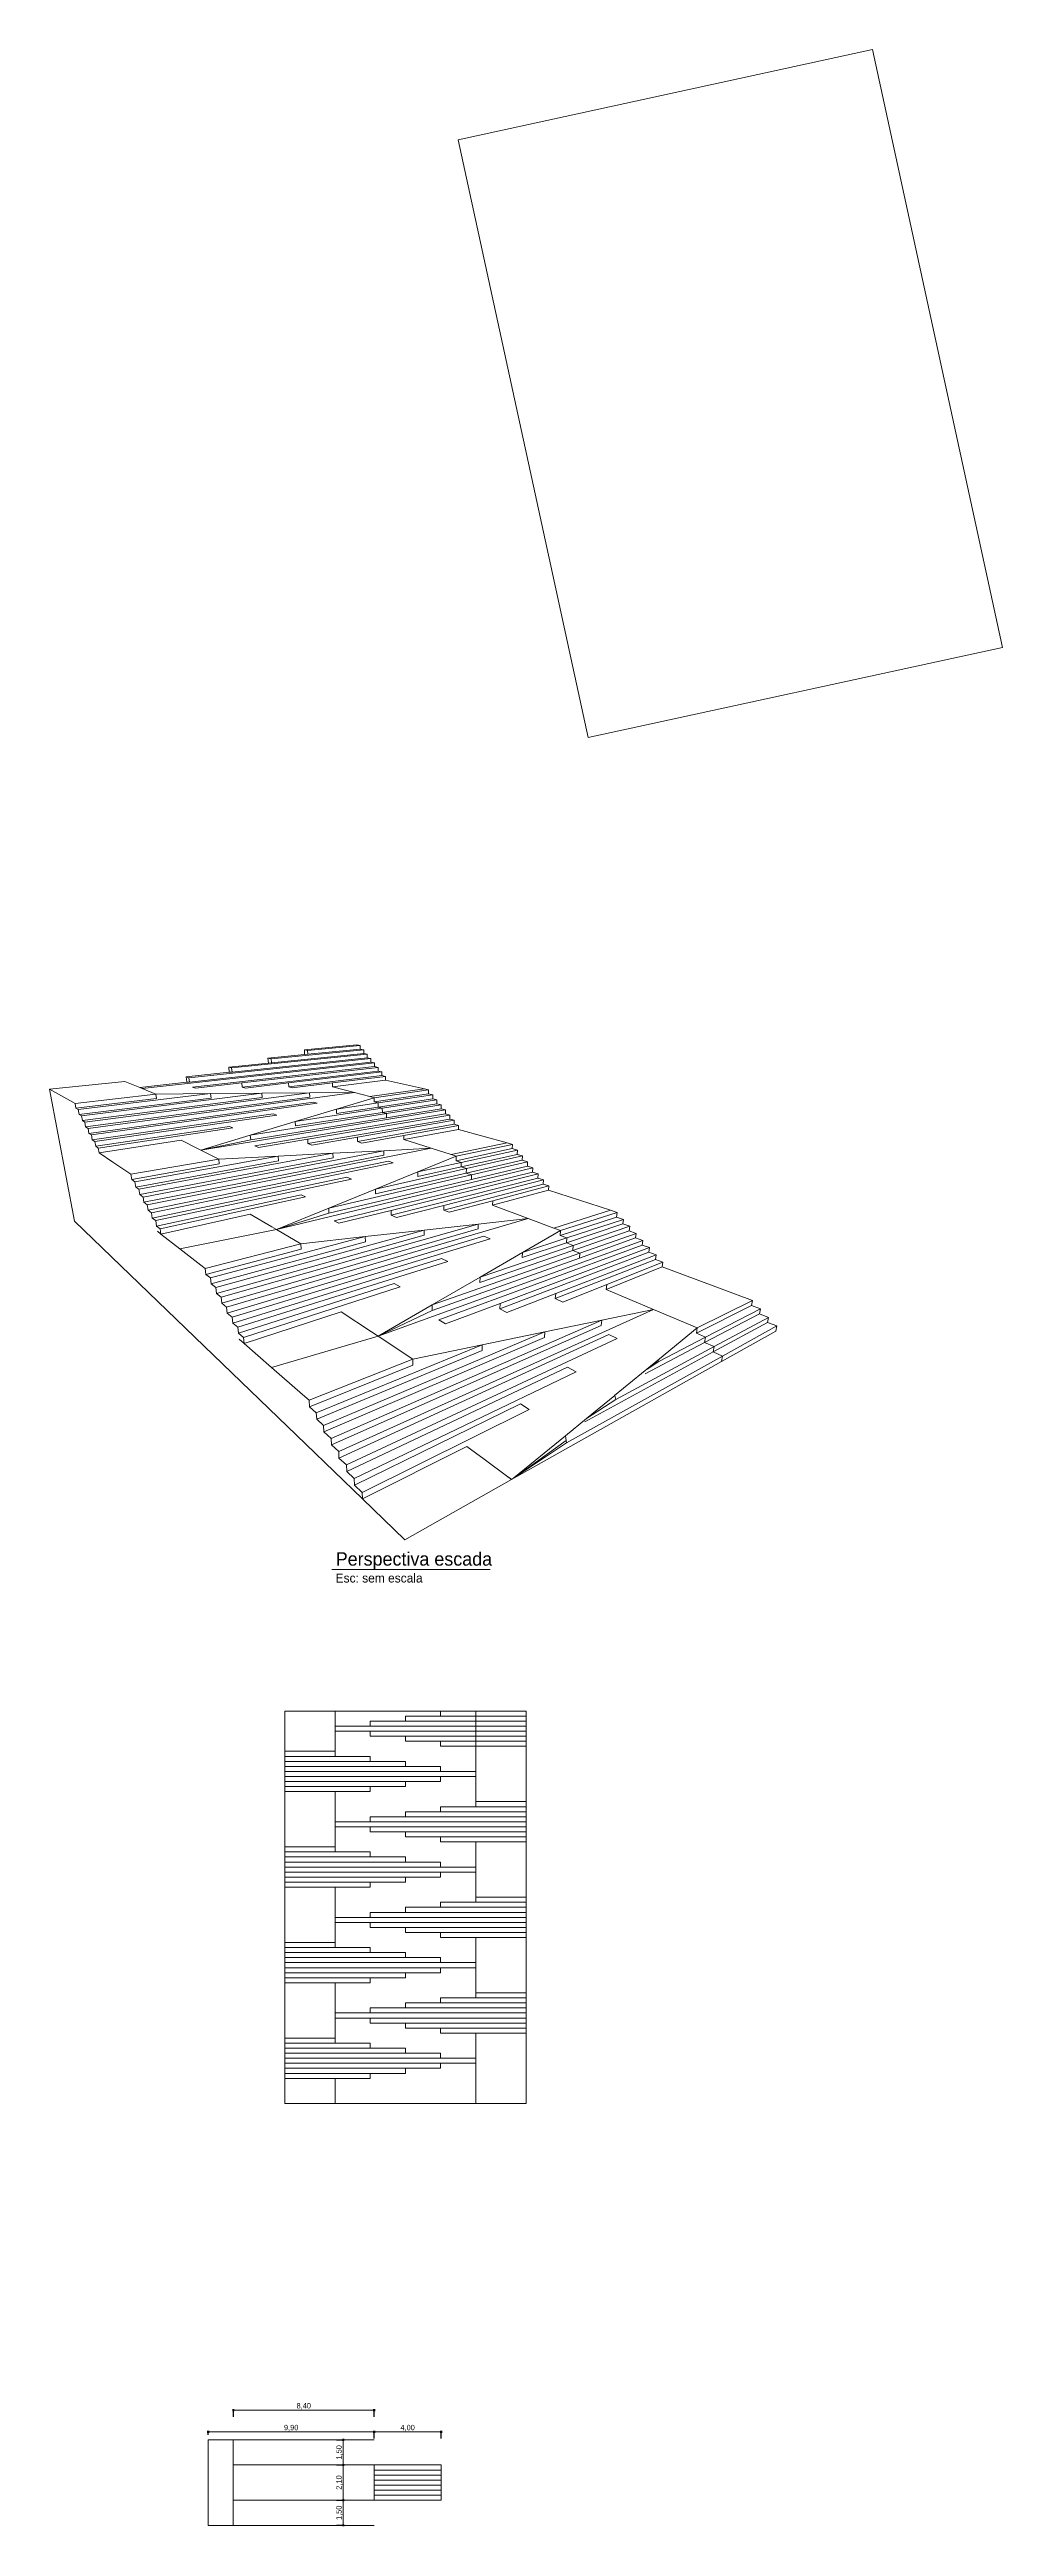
# Model space of a CAD drawing. Header units: millimetres. Extents: x 3006 to 6000, y 1661 to 3774.
# Drawn here: x 4776.8 to 4833.7, y 1841.3 to 1989 of the extents above; entities that cross this region are included whole.
import ezdxf

# ---------------------------------------------------------------- set-up
doc = ezdxf.new("R2010")
doc.units = ezdxf.units.MM
doc.header["$LTSCALE"] = 10
doc.layers.add('.20', color=130, linetype='Continuous', lineweight=20)
doc.layers.add('COTAS', color=230, linetype='Continuous', lineweight=15)
doc.layers.add('Escrita', color=34, linetype='Continuous')
doc.layers.add('Verde', color=7, linetype='Continuous', true_color=0x136734)
doc.styles.add('Texto Wilian', font='himalaya.ttf')
doc.dimstyles.new('Cota 1-200 Exter WMJ', dxfattribs={"dimtxt": 0.32, "dimasz": 0.13, "dimexe": 0.05, "dimexo": 0.3, "dimgap": 0.03, "dimtad": 1, "dimzin": 1, "dimtxsty": 'Texto Wilian', "dimblk": 'BOXFILLED', "dimcen": 0, "dimclrd": 230, "dimclre": 230, "dimclrt": 104, "dimazin": 0, "dimtfac": 1, "dimtix": 1, "dimtmove": 0, "dimatfit": 3, "dimfxl": 0.4, "dimfxlon": 1, "dimlwd": 20, "dimarcsym": 2})

# ---------------------------------------------------------------- blocks, each defined once
blk = doc.blocks.new('_BoxFilled')
at = {"color": 0, "linetype": 'ByBlock', "lineweight": -2}
blk.add_line((-0.5, 0), (-1, 0), dxfattribs=at)
at = {"color": 0, "linetype": 'ByBlock'}
blk.add_solid([(-0.5, 0.5), (0.5, 0.5), (-0.5, -0.5), (0.5, -0.5)], dxfattribs=at)
blk = doc.blocks.new('*D812')
at = {"layer": 'COTAS', "color": 230, "lineweight": -2, "ltscale": 10, "transparency": 16777216}
for p, q in [((4793.94, 1844.96), (4794.39, 1844.96)), ((4793.94, 1842.86), (4794.39, 1842.86))]:
    blk.add_line(p, q, dxfattribs=at)
at = {"layer": 'COTAS', "color": 230, "linetype": 'Continuous', "lineweight": 20, "ltscale": 10, "transparency": 16777216}
blk.add_line((4794.34, 1842.99), (4794.34, 1844.83), dxfattribs=at)
at = {"layer": 'Defpoints', "color": 0, "ltscale": 10, "transparency": 16777216}
for p in [(4787.78, 1844.96), (4794.34, 1844.96), (4787.78, 1842.86)]:
    blk.add_point(p, dxfattribs=at)
at = {"layer": 'COTAS', "color": 230, "lineweight": 20, "ltscale": 10, "transparency": 16777216, "xscale": 0.13, "yscale": 0.13, "zscale": 0.13}
for p, rotation in [((4794.34, 1844.96), 90), ((4794.34, 1842.86), 270)]:
    blk.add_blockref('_BoxFilled', p, dxfattribs=dict(at, rotation=rotation))
at = {"layer": 'COTAS', "color": 104, "ltscale": 10, "transparency": 16777216, "insert": (4794.11, 1843.91), "char_height": 0.32, "attachment_point": 5, "rotation": 90, "style": 'Texto Wilian'}
blk.add_mtext('2,10', dxfattribs=at)
blk = doc.blocks.new('*D813')
at = {"layer": 'COTAS', "color": 230, "lineweight": -2, "ltscale": 10, "transparency": 16777216}
for p, q in [((4793.94, 1846.46), (4794.39, 1846.46)), ((4793.94, 1844.96), (4794.39, 1844.96))]:
    blk.add_line(p, q, dxfattribs=at)
at = {"layer": 'COTAS', "color": 230, "linetype": 'Continuous', "lineweight": 20, "ltscale": 10, "transparency": 16777216}
blk.add_line((4794.34, 1845.09), (4794.34, 1846.33), dxfattribs=at)
at = {"layer": 'Defpoints', "color": 0, "ltscale": 10, "transparency": 16777216}
for p in [(4787.78, 1846.46), (4794.34, 1846.46), (4787.78, 1844.96)]:
    blk.add_point(p, dxfattribs=at)
at = {"layer": 'COTAS', "color": 230, "lineweight": 20, "ltscale": 10, "transparency": 16777216, "xscale": 0.13, "yscale": 0.13, "zscale": 0.13}
for p, rotation in [((4794.34, 1846.46), 90), ((4794.34, 1844.96), 270)]:
    blk.add_blockref('_BoxFilled', p, dxfattribs=dict(at, rotation=rotation))
at = {"layer": 'COTAS', "color": 104, "ltscale": 10, "transparency": 16777216, "insert": (4794.11, 1845.71), "char_height": 0.32, "attachment_point": 5, "rotation": 90, "style": 'Texto Wilian'}
blk.add_mtext('1,50', dxfattribs=at)
blk = doc.blocks.new('*D814')
at = {"layer": 'COTAS', "color": 230, "lineweight": -2, "ltscale": 10, "transparency": 16777216}
for p, q in [((4793.94, 1842.86), (4794.39, 1842.86)), ((4793.94, 1841.36), (4794.39, 1841.36))]:
    blk.add_line(p, q, dxfattribs=at)
at = {"layer": 'COTAS', "color": 230, "linetype": 'Continuous', "lineweight": 20, "ltscale": 10, "transparency": 16777216}
blk.add_line((4794.34, 1842.73), (4794.34, 1841.49), dxfattribs=at)
at = {"layer": 'Defpoints', "color": 0, "ltscale": 10, "transparency": 16777216}
for p in [(4787.78, 1842.86), (4787.78, 1841.36), (4794.34, 1841.36)]:
    blk.add_point(p, dxfattribs=at)
at = {"layer": 'COTAS', "color": 230, "lineweight": 20, "ltscale": 10, "transparency": 16777216, "xscale": 0.13, "yscale": 0.13, "zscale": 0.13}
for p, rotation in [((4794.34, 1842.86), 90), ((4794.34, 1841.36), 270)]:
    blk.add_blockref('_BoxFilled', p, dxfattribs=dict(at, rotation=rotation))
at = {"layer": 'COTAS', "color": 104, "ltscale": 10, "transparency": 16777216, "insert": (4794.11, 1842.11), "char_height": 0.32, "attachment_point": 5, "rotation": 90, "style": 'Texto Wilian'}
blk.add_mtext('1,50', dxfattribs=at)
blk = doc.blocks.new('*D815')
at = {"layer": 'COTAS', "color": 230, "lineweight": -2, "ltscale": 10, "transparency": 16777216}
for p, q in [((4786.28, 1846.76), (4786.28, 1846.98)), ((4796.18, 1846.76), (4796.18, 1846.98))]:
    blk.add_line(p, q, dxfattribs=at)
at = {"layer": 'COTAS', "color": 230, "linetype": 'Continuous', "lineweight": 20, "ltscale": 10, "transparency": 16777216}
blk.add_line((4796.05, 1846.93), (4786.41, 1846.93), dxfattribs=at)
at = {"layer": 'Defpoints', "color": 0, "ltscale": 10, "transparency": 16777216}
for p in [(4786.28, 1846.93), (4786.28, 1846.46), (4796.18, 1846.46)]:
    blk.add_point(p, dxfattribs=at)
at = {"layer": 'COTAS', "color": 230, "lineweight": 20, "ltscale": 10, "transparency": 16777216, "xscale": 0.13, "yscale": 0.13, "zscale": 0.13, "rotation": 180}
blk.add_blockref('_BoxFilled', (4786.28, 1846.93), dxfattribs=at)
at = {"layer": 'COTAS', "color": 230, "lineweight": 20, "ltscale": 10, "transparency": 16777216, "xscale": 0.13, "yscale": 0.13, "zscale": 0.13}
blk.add_blockref('_BoxFilled', (4796.18, 1846.93), dxfattribs=at)
at = {"layer": 'COTAS', "color": 104, "ltscale": 10, "transparency": 16777216, "insert": (4791.23, 1847.16), "char_height": 0.32, "attachment_point": 5, "style": 'Texto Wilian'}
blk.add_mtext('9,90', dxfattribs=at)
blk = doc.blocks.new('*D816')
at = {"layer": 'COTAS', "color": 230, "lineweight": -2, "ltscale": 10, "transparency": 16777216}
for p, q in [((4787.78, 1847.83), (4787.78, 1848.28)), ((4796.18, 1847.83), (4796.18, 1848.28))]:
    blk.add_line(p, q, dxfattribs=at)
at = {"layer": 'COTAS', "color": 230, "linetype": 'Continuous', "lineweight": 20, "ltscale": 10, "transparency": 16777216}
blk.add_line((4796.05, 1848.23), (4787.91, 1848.23), dxfattribs=at)
at = {"layer": 'Defpoints', "color": 0, "ltscale": 10, "transparency": 16777216}
for p in [(4787.78, 1848.23), (4787.78, 1844.96), (4796.18, 1844.96)]:
    blk.add_point(p, dxfattribs=at)
at = {"layer": 'COTAS', "color": 230, "lineweight": 20, "ltscale": 10, "transparency": 16777216, "xscale": 0.13, "yscale": 0.13, "zscale": 0.13, "rotation": 180}
blk.add_blockref('_BoxFilled', (4787.78, 1848.23), dxfattribs=at)
at = {"layer": 'COTAS', "color": 230, "lineweight": 20, "ltscale": 10, "transparency": 16777216, "xscale": 0.13, "yscale": 0.13, "zscale": 0.13}
blk.add_blockref('_BoxFilled', (4796.18, 1848.23), dxfattribs=at)
at = {"layer": 'COTAS', "color": 104, "ltscale": 10, "transparency": 16777216, "insert": (4791.98, 1848.46), "char_height": 0.32, "attachment_point": 5, "style": 'Texto Wilian'}
blk.add_mtext('8,40', dxfattribs=at)
blk = doc.blocks.new('*D817')
at = {"layer": 'COTAS', "color": 230, "lineweight": -2, "ltscale": 10, "transparency": 16777216}
for p, q in [((4796.18, 1846.53), (4796.18, 1846.98)), ((4800.18, 1846.53), (4800.18, 1846.98))]:
    blk.add_line(p, q, dxfattribs=at)
at = {"layer": 'COTAS', "color": 230, "linetype": 'Continuous', "lineweight": 20, "ltscale": 10, "transparency": 16777216}
blk.add_line((4796.31, 1846.93), (4800.05, 1846.93), dxfattribs=at)
at = {"layer": 'Defpoints', "color": 0, "ltscale": 10, "transparency": 16777216}
for p in [(4800.18, 1846.93), (4796.18, 1844.96), (4800.18, 1844.96)]:
    blk.add_point(p, dxfattribs=at)
at = {"layer": 'COTAS', "color": 230, "lineweight": 20, "ltscale": 10, "transparency": 16777216, "xscale": 0.13, "yscale": 0.13, "zscale": 0.13, "rotation": 180}
blk.add_blockref('_BoxFilled', (4796.18, 1846.93), dxfattribs=at)
at = {"layer": 'COTAS', "color": 230, "lineweight": 20, "ltscale": 10, "transparency": 16777216, "xscale": 0.13, "yscale": 0.13, "zscale": 0.13}
blk.add_blockref('_BoxFilled', (4800.18, 1846.93), dxfattribs=at)
at = {"layer": 'COTAS', "color": 104, "ltscale": 10, "transparency": 16777216, "insert": (4798.18, 1847.16), "char_height": 0.32, "attachment_point": 5, "style": 'Texto Wilian'}
blk.add_mtext('4,00', dxfattribs=at)

msp = doc.modelspace()

# ---------------------------------------------------------------- linework, layer by layer
at = {"layer": '.20', "ltscale": 10}
for p, q in [((4785.124, 1927.664), (4795.984, 1928.813)), ((4787.677, 1928.252), (4795.771, 1929.074)), ((4787.7, 1928.008), (4795.775, 1928.854)), ((4789.846, 1928.839), (4792.033, 1929.05)), ((4789.868, 1928.54), (4789.846, 1928.839)), ((4790.032, 1928.795), (4789.846, 1928.839)), ((4790.032, 1928.795), (4795.559, 1929.332)), ((4790.049, 1928.559), (4790.032, 1928.795)), ((4790.049, 1928.559), (4795.564, 1929.113)), ((4795.147, 1929.625), (4792.018, 1929.336)), ((4792.033, 1929.05), (4792.018, 1929.336)), ((4792.018, 1929.336), (4792.21, 1929.296)), ((4792.033, 1929.05), (4792.222, 1929.068)), ((4792.21, 1929.296), (4795.35, 1929.588)), ((4792.222, 1929.068), (4792.21, 1929.296)), ((4792.222, 1929.068), (4795.355, 1929.37)), ((4795.35, 1929.588), (4795.147, 1929.625)), ((4795.355, 1929.37), (4795.35, 1929.588)), ((4795.355, 1929.37), (4795.559, 1929.332)), ((4795.564, 1929.113), (4795.559, 1929.332)), ((4795.564, 1929.113), (4795.771, 1929.074)), ((4795.775, 1928.854), (4795.771, 1929.074)), ((4795.775, 1928.854), (4795.984, 1928.813)), ((4795.988, 1928.594), (4795.984, 1928.813)), ((4781.307, 1927.449), (4776.807, 1926.983)), ((4781.307, 1927.449), (4782.19, 1927.088)), ((4782.19, 1927.088), (4784.994, 1927.394)), ((4796.199, 1928.551), (4782.344, 1927.024)), ((4784.956, 1927.72), (4787.529, 1927.99)), ((4784.994, 1927.394), (4784.956, 1927.72)), ((4785.124, 1927.664), (4784.956, 1927.72)), ((4784.994, 1927.394), (4785.153, 1927.411)), ((4785.153, 1927.411), (4785.124, 1927.664)), ((4785.153, 1927.411), (4795.988, 1928.594)), ((4796.202, 1928.331), (4785.351, 1927.099)), ((4785.523, 1927.038), (4788.29, 1927.355)), ((4787.5, 1928.302), (4789.868, 1928.54)), ((4787.677, 1928.252), (4787.5, 1928.302)), ((4787.529, 1927.99), (4787.5, 1928.302)), ((4787.529, 1927.99), (4787.7, 1928.008)), ((4787.7, 1928.008), (4787.677, 1928.252)), ((4788.29, 1927.355), (4796.415, 1928.286)), ((4788.312, 1927.109), (4788.29, 1927.355)), ((4788.312, 1927.109), (4796.419, 1928.066)), ((4791.075, 1927.357), (4788.499, 1927.05)), ((4789.868, 1928.54), (4790.049, 1928.559)), ((4796.634, 1928.019), (4791.075, 1927.357)), ((4791.09, 1927.119), (4791.075, 1927.357)), ((4796.637, 1927.798), (4791.09, 1927.119)), ((4791.289, 1927.061), (4793.693, 1927.359)), ((4793.693, 1927.359), (4796.854, 1927.75)), ((4793.702, 1927.128), (4793.693, 1927.359)), ((4793.702, 1927.128), (4796.856, 1927.529)), ((4795.988, 1928.594), (4796.199, 1928.551)), ((4796.202, 1928.331), (4796.199, 1928.551)), ((4796.415, 1928.286), (4796.202, 1928.331)), ((4796.419, 1928.066), (4796.415, 1928.286)), ((4796.419, 1928.066), (4796.634, 1928.019)), ((4796.637, 1927.798), (4796.634, 1928.019)), ((4796.854, 1927.75), (4796.637, 1927.798)), ((4796.856, 1927.529), (4796.854, 1927.75)), ((4799.182, 1926.996), (4796.856, 1927.529)), ((4778.193, 1926.213), (4776.807, 1926.983)), ((4778.305, 1919.111), (4776.807, 1926.983)), ((4778.193, 1926.213), (4778.331, 1926.136)), ((4783.153, 1926.694), (4778.331, 1926.136)), ((4778.382, 1925.849), (4778.331, 1926.136)), ((4783.19, 1926.421), (4778.382, 1925.849)), ((4778.382, 1925.849), (4778.523, 1925.769)), ((4778.523, 1925.769), (4786.421, 1926.719)), ((4778.574, 1925.481), (4778.523, 1925.769)), ((4778.574, 1925.481), (4786.448, 1926.456)), ((4789.472, 1926.742), (4778.717, 1925.397)), ((4789.492, 1926.488), (4778.767, 1925.109)), ((4778.913, 1925.022), (4792.327, 1926.764)), ((4778.963, 1924.732), (4792.34, 1926.518)), ((4795.005, 1926.784), (4779.111, 1924.642)), ((4792.568, 1926.208), (4779.161, 1924.352)), ((4792.786, 1926.141), (4779.311, 1924.258)), ((4782.19, 1927.088), (4782.344, 1927.024)), ((4783.153, 1926.694), (4782.344, 1927.024)), ((4786.421, 1926.719), (4783.153, 1926.694)), ((4783.19, 1926.421), (4783.153, 1926.694)), ((4785.351, 1927.099), (4785.523, 1927.038)), ((4800.441, 1925.747), (4785.841, 1923.354)), ((4789.472, 1926.742), (4786.421, 1926.719)), ((4786.448, 1926.456), (4786.421, 1926.719)), ((4788.312, 1927.109), (4788.499, 1927.05)), ((4792.327, 1926.764), (4789.472, 1926.742)), ((4789.492, 1926.488), (4789.472, 1926.742)), ((4791.09, 1927.119), (4791.289, 1927.061)), ((4791.474, 1925.057), (4796.67, 1925.85)), ((4793.926, 1925.797), (4791.474, 1925.057)), ((4795.005, 1926.784), (4792.327, 1926.764)), ((4792.34, 1926.518), (4792.327, 1926.764)), ((4792.568, 1926.208), (4792.786, 1926.141)), ((4793.702, 1927.128), (4795.005, 1926.784)), ((4796.174, 1926.476), (4793.926, 1925.797)), ((4793.926, 1925.797), (4796.421, 1926.165)), ((4793.935, 1925.542), (4793.926, 1925.797)), ((4793.935, 1925.542), (4796.424, 1925.918)), ((4795.005, 1926.784), (4795.933, 1926.54)), ((4795.933, 1926.54), (4799.182, 1926.996)), ((4795.933, 1926.54), (4796.174, 1926.476)), ((4796.174, 1926.476), (4799.431, 1926.939)), ((4796.178, 1926.23), (4796.174, 1926.476)), ((4796.178, 1926.23), (4799.429, 1926.704)), ((4796.178, 1926.23), (4796.421, 1926.165)), ((4796.421, 1926.165), (4799.681, 1926.645)), ((4796.424, 1925.918), (4796.421, 1926.165)), ((4796.424, 1925.918), (4799.677, 1926.41)), ((4796.424, 1925.918), (4796.67, 1925.85)), ((4796.67, 1925.85), (4799.932, 1926.348)), ((4796.673, 1925.603), (4796.67, 1925.85)), ((4796.673, 1925.603), (4799.928, 1926.113)), ((4796.922, 1925.532), (4800.185, 1926.049)), ((4796.924, 1925.285), (4800.181, 1925.813)), ((4799.431, 1926.939), (4799.182, 1926.996)), ((4799.429, 1926.704), (4799.431, 1926.939)), ((4799.429, 1926.704), (4799.681, 1926.645)), ((4799.677, 1926.41), (4799.681, 1926.645)), ((4799.677, 1926.41), (4799.932, 1926.348)), ((4799.928, 1926.113), (4799.932, 1926.348)), ((4799.928, 1926.113), (4800.185, 1926.049)), ((4800.181, 1925.813), (4800.185, 1926.049)), ((4800.181, 1925.813), (4800.441, 1925.747)), ((4800.436, 1925.51), (4800.441, 1925.747)), ((4778.717, 1925.397), (4778.574, 1925.481)), ((4778.767, 1925.109), (4778.717, 1925.397)), ((4778.767, 1925.109), (4778.913, 1925.022)), ((4778.963, 1924.732), (4778.913, 1925.022)), ((4779.111, 1924.642), (4778.963, 1924.732)), ((4779.161, 1924.352), (4779.111, 1924.642)), ((4779.311, 1924.258), (4779.161, 1924.352)), ((4779.361, 1923.967), (4779.311, 1924.258)), ((4790.164, 1925.517), (4779.361, 1923.967)), ((4779.514, 1923.869), (4790.374, 1925.443)), ((4779.564, 1923.578), (4787.542, 1924.763)), ((4787.742, 1924.68), (4779.719, 1923.476)), ((4788.791, 1924.246), (4785.841, 1923.354)), ((4787.542, 1924.763), (4787.742, 1924.68)), ((4788.791, 1924.246), (4796.922, 1925.532)), ((4791.474, 1925.057), (4788.791, 1924.246)), ((4788.814, 1923.971), (4788.791, 1924.246)), ((4788.814, 1923.971), (4796.924, 1925.285)), ((4800.436, 1925.51), (4789.057, 1923.602)), ((4790.164, 1925.517), (4790.374, 1925.443)), ((4791.49, 1924.792), (4791.474, 1925.057)), ((4791.49, 1924.792), (4796.673, 1925.603)), ((4792.218, 1924.004), (4800.699, 1925.442)), ((4792.233, 1923.738), (4800.694, 1925.205)), ((4800.96, 1925.134), (4795.184, 1924.121)), ((4800.954, 1924.897), (4795.191, 1923.864)), ((4796.673, 1925.603), (4796.922, 1925.532)), ((4796.922, 1925.532), (4796.924, 1925.285)), ((4797.953, 1924.231), (4801.223, 1924.824)), ((4797.953, 1923.982), (4801.216, 1924.587)), ((4800.699, 1925.442), (4800.436, 1925.51)), ((4800.694, 1925.205), (4800.699, 1925.442)), ((4800.694, 1925.205), (4800.96, 1925.134)), ((4800.954, 1924.897), (4800.96, 1925.134)), ((4801.223, 1924.824), (4800.954, 1924.897)), ((4801.216, 1924.587), (4801.223, 1924.824)), ((4804.115, 1923.782), (4801.216, 1924.587)), ((4779.361, 1923.967), (4779.514, 1923.869)), ((4779.564, 1923.578), (4779.514, 1923.869)), ((4779.719, 1923.476), (4779.564, 1923.578)), ((4779.768, 1923.185), (4779.719, 1923.476)), ((4779.768, 1923.185), (4784.671, 1923.938)), ((4779.768, 1923.185), (4780.585, 1922.637)), ((4786.907, 1922.822), (4781.664, 1921.913)), ((4781.904, 1921.466), (4790.447, 1923)), ((4793.723, 1923.164), (4782.147, 1921.014)), ((4793.734, 1922.888), (4782.195, 1920.697)), ((4782.394, 1920.556), (4796.764, 1923.317)), ((4782.441, 1920.239), (4796.767, 1923.05)), ((4799.594, 1923.459), (4782.643, 1920.092)), ((4784.671, 1923.938), (4785.638, 1923.456)), ((4785.638, 1923.456), (4785.841, 1923.354)), ((4785.841, 1923.354), (4788.814, 1923.971)), ((4786.907, 1922.822), (4785.841, 1923.354)), ((4790.447, 1923), (4786.907, 1922.822)), ((4786.938, 1922.524), (4786.907, 1922.822)), ((4789.057, 1923.602), (4789.279, 1923.505)), ((4789.279, 1923.505), (4792.218, 1924.004)), ((4793.723, 1923.164), (4790.447, 1923)), ((4790.467, 1922.713), (4790.447, 1923)), ((4792.233, 1923.738), (4792.218, 1924.004)), ((4792.233, 1923.738), (4792.471, 1923.646)), ((4795.184, 1924.121), (4792.471, 1923.646)), ((4796.764, 1923.317), (4793.723, 1923.164)), ((4793.734, 1922.888), (4793.723, 1923.164)), ((4795.191, 1923.864), (4795.184, 1924.121)), ((4795.191, 1923.864), (4795.443, 1923.776)), ((4795.443, 1923.776), (4797.953, 1924.231)), ((4799.594, 1923.459), (4796.764, 1923.317)), ((4796.767, 1923.05), (4796.764, 1923.317)), ((4797.953, 1923.982), (4797.953, 1924.231)), ((4797.953, 1923.982), (4799.594, 1923.459)), ((4801.078, 1922.987), (4798.789, 1922.053)), ((4799.594, 1923.459), (4800.772, 1923.084)), ((4800.772, 1923.084), (4804.115, 1923.782)), ((4800.772, 1923.084), (4801.078, 1922.987)), ((4801.07, 1922.72), (4804.414, 1923.442)), ((4801.07, 1922.72), (4801.078, 1922.987)), ((4801.078, 1922.987), (4804.429, 1923.695)), ((4801.372, 1922.353), (4804.715, 1923.098)), ((4801.38, 1922.62), (4804.73, 1923.352)), ((4801.685, 1922.248), (4805.035, 1923.005)), ((4804.429, 1923.695), (4804.115, 1923.782)), ((4804.414, 1923.442), (4804.429, 1923.695)), ((4804.414, 1923.442), (4804.73, 1923.352)), ((4804.715, 1923.098), (4804.73, 1923.352)), ((4804.715, 1923.098), (4805.035, 1923.005)), ((4805.019, 1922.751), (4805.035, 1923.005)), ((4781.476, 1922.039), (4780.585, 1922.637)), ((4781.476, 1922.039), (4781.664, 1921.913)), ((4781.713, 1921.597), (4781.664, 1921.913)), ((4786.938, 1922.524), (4781.713, 1921.597)), ((4781.713, 1921.597), (4781.904, 1921.466)), ((4781.953, 1921.15), (4781.904, 1921.466)), ((4781.953, 1921.15), (4790.467, 1922.713)), ((4797.045, 1922.685), (4782.69, 1919.774)), ((4797.324, 1922.584), (4782.895, 1919.622)), ((4794.559, 1921.737), (4782.942, 1919.304)), ((4783.151, 1919.147), (4794.832, 1921.623)), ((4805.654, 1922.301), (4790.356, 1918.614)), ((4793.47, 1919.884), (4801.994, 1921.873)), ((4793.483, 1919.584), (4801.984, 1921.606)), ((4805.636, 1922.046), (4793.787, 1919.137)), ((4794.559, 1921.737), (4794.832, 1921.623)), ((4796.265, 1921.024), (4801.685, 1922.248)), ((4798.789, 1922.053), (4796.265, 1921.024)), ((4796.27, 1920.736), (4801.676, 1921.981)), ((4797.045, 1922.685), (4797.324, 1922.584)), ((4797.193, 1919.761), (4805.969, 1921.944)), ((4797.195, 1919.471), (4805.95, 1921.689)), ((4798.787, 1921.776), (4801.372, 1922.353)), ((4798.787, 1921.776), (4798.789, 1922.053)), ((4798.789, 1922.053), (4801.38, 1922.62)), ((4806.266, 1921.327), (4800.339, 1919.778)), ((4806.286, 1921.583), (4800.345, 1920.058)), ((4801.07, 1922.72), (4801.38, 1922.62)), ((4801.372, 1922.353), (4801.38, 1922.62)), ((4801.372, 1922.353), (4801.685, 1922.248)), ((4801.676, 1921.981), (4805.019, 1922.751)), ((4801.676, 1921.981), (4801.685, 1922.248)), ((4801.676, 1921.981), (4801.994, 1921.873)), ((4801.984, 1921.606), (4805.326, 1922.4)), ((4801.994, 1921.873), (4801.984, 1921.606)), ((4801.994, 1921.873), (4805.343, 1922.655)), ((4805.019, 1922.751), (4805.343, 1922.655)), ((4805.326, 1922.4), (4805.343, 1922.655)), ((4805.326, 1922.4), (4805.654, 1922.301)), ((4805.636, 1922.046), (4805.654, 1922.301)), ((4805.969, 1921.944), (4805.636, 1922.046)), ((4805.95, 1921.689), (4805.969, 1921.944)), ((4805.95, 1921.689), (4806.286, 1921.583)), ((4806.266, 1921.327), (4806.286, 1921.583)), ((4806.607, 1921.219), (4806.266, 1921.327)), ((4782.147, 1921.014), (4781.953, 1921.15)), ((4782.195, 1920.697), (4782.147, 1921.014)), ((4782.195, 1920.697), (4782.394, 1920.556)), ((4782.441, 1920.239), (4782.394, 1920.556)), ((4782.643, 1920.092), (4782.441, 1920.239)), ((4782.69, 1919.774), (4782.643, 1920.092)), ((4783.197, 1918.827), (4791.819, 1920.691)), ((4792.082, 1920.563), (4783.41, 1918.664)), ((4793.47, 1919.884), (4790.356, 1918.614)), ((4791.819, 1920.691), (4792.082, 1920.563)), ((4796.265, 1921.024), (4793.47, 1919.884)), ((4793.483, 1919.584), (4793.47, 1919.884)), ((4796.27, 1920.736), (4796.265, 1921.024)), ((4800.345, 1920.058), (4797.509, 1919.329)), ((4800.339, 1919.778), (4800.345, 1920.058)), ((4800.667, 1919.645), (4803.262, 1920.333)), ((4803.249, 1920.063), (4806.586, 1920.962)), ((4803.249, 1920.063), (4803.262, 1920.333)), ((4803.249, 1920.063), (4805.368, 1919.276)), ((4803.262, 1920.333), (4806.607, 1921.219)), ((4806.586, 1920.962), (4806.607, 1921.219)), ((4810.285, 1919.763), (4806.586, 1920.962)), ((4792.098, 1905.819), (4778.305, 1919.111)), ((4782.895, 1919.622), (4782.69, 1919.774)), ((4782.942, 1919.304), (4782.895, 1919.622)), ((4782.942, 1919.304), (4783.151, 1919.147)), ((4783.197, 1918.827), (4783.151, 1919.147)), ((4783.41, 1918.664), (4783.197, 1918.827)), ((4783.456, 1918.345), (4783.243, 1918.51)), ((4783.456, 1918.345), (4783.41, 1918.664)), ((4783.456, 1918.345), (4788.783, 1919.533)), ((4783.456, 1918.345), (4784.585, 1917.467)), ((4784.585, 1917.467), (4790.356, 1918.614)), ((4799.164, 1918.585), (4786.731, 1915.158)), ((4787.053, 1914.579), (4802.392, 1918.944)), ((4787.092, 1914.229), (4802.38, 1918.654)), ((4805.368, 1919.276), (4787.38, 1913.991)), ((4788.783, 1919.533), (4790.082, 1918.775)), ((4790.082, 1918.775), (4790.356, 1918.614)), ((4790.356, 1918.614), (4793.483, 1919.584)), ((4791.81, 1917.765), (4790.356, 1918.614)), ((4793.787, 1919.137), (4794.084, 1918.987)), ((4794.084, 1918.987), (4797.193, 1919.761)), ((4799.164, 1918.585), (4795.65, 1918.193)), ((4797.195, 1919.471), (4797.193, 1919.761)), ((4797.195, 1919.471), (4797.509, 1919.329)), ((4799.161, 1918.283), (4799.164, 1918.585)), ((4802.392, 1918.944), (4799.164, 1918.585)), ((4800.339, 1919.778), (4800.667, 1919.645)), ((4802.38, 1918.654), (4802.392, 1918.944)), ((4805.368, 1919.276), (4802.392, 1918.944)), ((4807.304, 1918.557), (4805.035, 1917.244)), ((4805.368, 1919.276), (4806.903, 1918.706)), ((4806.903, 1918.706), (4810.285, 1919.763)), ((4806.903, 1918.706), (4807.304, 1918.557)), ((4807.278, 1918.267), (4810.655, 1919.357)), ((4807.278, 1918.267), (4807.304, 1918.557)), ((4807.304, 1918.557), (4810.688, 1919.632)), ((4807.657, 1917.823), (4811.029, 1918.947)), ((4807.684, 1918.114), (4811.063, 1919.222)), ((4808.04, 1917.374), (4811.407, 1918.533)), ((4808.069, 1917.665), (4811.443, 1918.808)), ((4808.458, 1917.211), (4811.826, 1918.39)), ((4810.688, 1919.632), (4810.285, 1919.763)), ((4810.655, 1919.357), (4810.688, 1919.632)), ((4810.655, 1919.357), (4811.063, 1919.222)), ((4811.029, 1918.947), (4811.063, 1919.222)), ((4811.029, 1918.947), (4811.443, 1918.808)), ((4811.407, 1918.533), (4811.443, 1918.808)), ((4811.407, 1918.533), (4811.826, 1918.39)), ((4811.789, 1918.114), (4811.826, 1918.39)), ((4785.835, 1916.497), (4784.585, 1917.467)), ((4791.81, 1917.765), (4786.101, 1916.291)), ((4791.83, 1917.438), (4786.143, 1915.942)), ((4786.414, 1915.728), (4795.65, 1918.193)), ((4786.454, 1915.38), (4795.657, 1917.879)), ((4799.161, 1918.283), (4786.771, 1914.808)), ((4802.729, 1918.214), (4787.418, 1913.64)), ((4803.096, 1918.059), (4787.711, 1913.394)), ((4800.206, 1916.882), (4787.748, 1913.043)), ((4795.65, 1918.193), (4791.81, 1917.765)), ((4791.83, 1917.438), (4791.81, 1917.765)), ((4795.657, 1917.879), (4795.65, 1918.193)), ((4812.214, 1917.966), (4796.413, 1912.256)), ((4799.641, 1913.797), (4808.428, 1916.919)), ((4799.647, 1914.127), (4808.458, 1917.211)), ((4812.176, 1917.69), (4800.038, 1913.238)), ((4800.206, 1916.882), (4800.57, 1916.706)), ((4802.486, 1915.462), (4808.04, 1917.374)), ((4802.5, 1915.777), (4808.069, 1917.665)), ((4805.035, 1917.244), (4802.5, 1915.777)), ((4802.729, 1918.214), (4803.096, 1918.059)), ((4803.677, 1913.897), (4812.567, 1917.261)), ((4803.695, 1914.213), (4812.607, 1917.538)), ((4805.014, 1916.942), (4807.657, 1917.823)), ((4805.014, 1916.942), (4805.035, 1917.244)), ((4805.035, 1917.244), (4807.684, 1918.114)), ((4813.004, 1917.104), (4807.021, 1914.801)), ((4807.278, 1918.267), (4807.684, 1918.114)), ((4807.657, 1917.823), (4807.684, 1918.114)), ((4807.657, 1917.823), (4808.069, 1917.665)), ((4808.04, 1917.374), (4808.069, 1917.665)), ((4808.04, 1917.374), (4808.458, 1917.211)), ((4808.428, 1916.919), (4811.789, 1918.114)), ((4808.458, 1917.211), (4808.428, 1916.919)), ((4811.789, 1918.114), (4812.214, 1917.966)), ((4812.176, 1917.69), (4812.214, 1917.966)), ((4812.607, 1917.538), (4812.176, 1917.69)), ((4812.567, 1917.261), (4812.607, 1917.538)), ((4812.567, 1917.261), (4813.004, 1917.104)), ((4812.963, 1916.827), (4813.004, 1917.104)), ((4785.835, 1916.497), (4786.101, 1916.291)), ((4786.143, 1915.942), (4786.101, 1916.291)), ((4786.143, 1915.942), (4786.414, 1915.728)), ((4786.454, 1915.38), (4786.414, 1915.728)), ((4786.731, 1915.158), (4786.454, 1915.38)), ((4788.048, 1912.789), (4800.57, 1916.706)), ((4788.084, 1912.437), (4797.385, 1915.393)), ((4797.385, 1915.393), (4797.743, 1915.192)), ((4802.5, 1915.777), (4799.647, 1914.127)), ((4802.486, 1915.462), (4802.5, 1915.777)), ((4812.963, 1916.827), (4806.994, 1914.496)), ((4810.029, 1915.045), (4813.363, 1916.389)), ((4810.064, 1915.338), (4813.405, 1916.666)), ((4813.405, 1916.666), (4812.963, 1916.827)), ((4813.363, 1916.389), (4813.405, 1916.666)), ((4818.757, 1914.394), (4813.363, 1916.389)), ((4786.771, 1914.808), (4786.731, 1915.158)), ((4786.771, 1914.808), (4787.053, 1914.579)), ((4787.092, 1914.229), (4787.053, 1914.579)), ((4787.38, 1913.991), (4787.092, 1914.229)), ((4787.418, 1913.64), (4787.38, 1913.991)), ((4797.743, 1915.192), (4788.39, 1912.174)), ((4799.647, 1914.127), (4796.413, 1912.256)), ((4799.641, 1913.797), (4799.647, 1914.127)), ((4800.448, 1913.002), (4803.695, 1914.213)), ((4803.677, 1913.897), (4803.695, 1914.213)), ((4803.677, 1913.897), (4804.105, 1913.678)), ((4807.021, 1914.801), (4804.105, 1913.678)), ((4806.994, 1914.496), (4807.021, 1914.801)), ((4806.994, 1914.496), (4807.434, 1914.293)), ((4807.434, 1914.293), (4810.064, 1915.338)), ((4810.029, 1915.045), (4810.064, 1915.338)), ((4810.029, 1915.045), (4812.854, 1913.852)), ((4815.412, 1912.431), (4818.695, 1914.095)), ((4815.469, 1912.747), (4818.757, 1914.394)), ((4818.757, 1914.394), (4818.695, 1914.095)), ((4819.239, 1913.891), (4818.695, 1914.095)), ((4787.711, 1913.394), (4787.418, 1913.64)), ((4787.748, 1913.043), (4787.711, 1913.394)), ((4787.748, 1913.043), (4788.048, 1912.789)), ((4788.084, 1912.437), (4788.048, 1912.789)), ((4788.39, 1912.174), (4788.084, 1912.437)), ((4788.425, 1911.822), (4794.211, 1913.718)), ((4806.378, 1912.513), (4793.167, 1906.935)), ((4793.612, 1906.165), (4809.768, 1913.214)), ((4793.631, 1905.779), (4809.73, 1912.898)), ((4812.854, 1913.852), (4794.065, 1905.38)), ((4794.211, 1913.718), (4796.026, 1912.513)), ((4796.026, 1912.513), (4796.413, 1912.256)), ((4796.413, 1912.256), (4799.641, 1913.797)), ((4800.038, 1913.238), (4800.448, 1913.002)), ((4806.378, 1912.513), (4802.636, 1911.739)), ((4806.35, 1912.183), (4806.378, 1912.513)), ((4809.768, 1913.214), (4806.378, 1912.513)), ((4809.73, 1912.898), (4809.768, 1913.214)), ((4812.854, 1913.852), (4809.768, 1913.214)), ((4812.854, 1913.852), (4815.469, 1912.747)), ((4815.469, 1912.747), (4813.213, 1910.907)), ((4815.469, 1912.747), (4815.412, 1912.431)), ((4815.412, 1912.431), (4815.965, 1912.194)), ((4815.906, 1911.878), (4819.174, 1913.593)), ((4815.965, 1912.194), (4819.239, 1913.891)), ((4816.407, 1911.317), (4819.66, 1913.083)), ((4816.468, 1911.634), (4819.726, 1913.382)), ((4816.915, 1910.748), (4820.152, 1912.567)), ((4816.978, 1911.065), (4820.22, 1912.867)), ((4819.239, 1913.891), (4819.174, 1913.593)), ((4819.726, 1913.382), (4819.174, 1913.593)), ((4819.726, 1913.382), (4819.66, 1913.083)), ((4820.22, 1912.867), (4819.66, 1913.083)), ((4820.22, 1912.867), (4820.152, 1912.567)), ((4788.425, 1911.822), (4788.12, 1912.088)), ((4788.425, 1911.822), (4788.39, 1912.174)), ((4788.425, 1911.822), (4790.06, 1910.393)), ((4790.06, 1910.393), (4796.413, 1912.256)), ((4792.729, 1907.693), (4802.636, 1911.739)), ((4792.752, 1907.308), (4802.62, 1911.395)), ((4806.35, 1912.183), (4793.187, 1906.55)), ((4810.184, 1912.349), (4794.082, 1904.995)), ((4810.685, 1912.111), (4794.526, 1904.581)), ((4798.485, 1910.881), (4796.413, 1912.256)), ((4802.636, 1911.739), (4798.485, 1910.881)), ((4802.62, 1911.395), (4802.636, 1911.739)), ((4816.978, 1911.065), (4807.667, 1905.892)), ((4816.407, 1911.317), (4808.747, 1907.158)), ((4810.184, 1912.349), (4810.685, 1912.111)), ((4816.468, 1911.634), (4810.615, 1908.493)), ((4815.906, 1911.878), (4812.364, 1910.02)), ((4815.965, 1912.194), (4813.166, 1910.744)), ((4815.965, 1912.194), (4815.906, 1911.878)), ((4815.906, 1911.878), (4816.468, 1911.634)), ((4816.468, 1911.634), (4816.407, 1911.317)), ((4816.407, 1911.317), (4816.978, 1911.065)), ((4816.978, 1911.065), (4816.915, 1910.748)), ((4791.903, 1908.783), (4790.06, 1910.393)), ((4798.485, 1910.881), (4792.3, 1908.437)), ((4798.483, 1910.521), (4792.323, 1908.052)), ((4807.725, 1910.416), (4794.542, 1904.196)), ((4794.996, 1903.767), (4808.232, 1910.141)), ((4798.483, 1910.521), (4798.485, 1910.881)), ((4816.915, 1910.748), (4804.386, 1903.708)), ((4807.725, 1910.416), (4808.232, 1910.141)), ((4813.213, 1910.907), (4810.527, 1908.717)), ((4813.126, 1910.837), (4812.466, 1910.298)), ((4812.466, 1910.298), (4813.166, 1910.744)), ((4813.166, 1910.744), (4813.126, 1910.837)), ((4791.903, 1908.783), (4792.3, 1908.437)), ((4792.323, 1908.052), (4792.3, 1908.437)), ((4792.323, 1908.052), (4792.729, 1907.693)), ((4795.01, 1903.382), (4804.925, 1908.215)), ((4804.925, 1908.215), (4805.435, 1907.895)), ((4810.544, 1908.73), (4808.854, 1907.352)), ((4808.854, 1907.352), (4810.615, 1908.493)), ((4810.615, 1908.493), (4810.544, 1908.73)), ((4792.752, 1907.308), (4792.729, 1907.693)), ((4793.167, 1906.935), (4792.752, 1907.308)), ((4793.187, 1906.55), (4793.167, 1906.935)), ((4793.187, 1906.55), (4793.612, 1906.165)), ((4805.435, 1907.895), (4795.475, 1902.939)), ((4808.854, 1907.352), (4807.592, 1906.323)), ((4795.486, 1902.553), (4792.098, 1905.819)), ((4793.631, 1905.779), (4793.612, 1906.165)), ((4794.065, 1905.38), (4793.631, 1905.779)), ((4794.082, 1904.995), (4794.065, 1905.38)), ((4801.708, 1905.686), (4795.486, 1902.553)), ((4802.739, 1904.925), (4801.708, 1905.686)), ((4807.592, 1906.323), (4804.513, 1903.812)), ((4804.732, 1903.956), (4807.641, 1906.042)), ((4804.732, 1903.956), (4807.667, 1905.892)), ((4807.641, 1906.042), (4807.592, 1906.323)), ((4807.667, 1905.892), (4807.641, 1906.042)), ((4794.526, 1904.581), (4794.082, 1904.995)), ((4794.542, 1904.196), (4794.526, 1904.581)), ((4794.542, 1904.196), (4794.996, 1903.767)), ((4795.01, 1903.382), (4794.996, 1903.767)), ((4798.008, 1900.124), (4804.386, 1903.708)), ((4802.739, 1904.925), (4804.167, 1903.869)), ((4804.167, 1903.869), (4804.387, 1903.729)), ((4804.167, 1903.869), (4804.386, 1903.708)), ((4804.387, 1903.729), (4804.386, 1903.708)), ((4804.387, 1903.729), (4804.513, 1903.812)), ((4804.513, 1903.812), (4804.732, 1903.956)), ((4795.475, 1902.939), (4795.01, 1903.382)), ((4795.486, 1902.553), (4795.475, 1902.939)), ((4795.486, 1902.553), (4798.008, 1900.124)), ((4790.847, 1889.907), (4793.847, 1889.907)), ((4790.847, 1887.507), (4790.847, 1889.907)), ((4802.247, 1889.907), (4793.847, 1889.907)), ((4793.847, 1889.907), (4793.847, 1887.507)), ((4795.947, 1889.007), (4793.847, 1889.007)), ((4793.847, 1888.707), (4793.847, 1889.007)), ((4795.947, 1889.307), (4795.947, 1889.007)), ((4798.047, 1889.307), (4795.947, 1889.307)), ((4805.247, 1889.007), (4795.947, 1889.007)), ((4800.147, 1889.607), (4798.047, 1889.607)), ((4798.047, 1889.307), (4798.047, 1889.607)), ((4805.247, 1889.307), (4798.047, 1889.307)), ((4800.147, 1889.607), (4800.147, 1889.907)), ((4805.247, 1889.607), (4800.147, 1889.607)), ((4802.247, 1889.907), (4802.247, 1886.307)), ((4805.247, 1889.907), (4802.247, 1889.907)), ((4805.247, 1889.907), (4805.247, 1886.007)), ((4805.247, 1889.907), (4805.247, 1889.607)), ((4805.247, 1889.607), (4805.247, 1889.307)), ((4805.247, 1889.307), (4805.247, 1889.007)), ((4805.247, 1889.007), (4805.247, 1888.707)), ((4790.847, 1887.507), (4793.847, 1887.507)), ((4790.847, 1885.107), (4790.847, 1887.507)), ((4805.247, 1888.707), (4793.847, 1888.707)), ((4793.847, 1887.207), (4793.847, 1887.507)), ((4795.947, 1888.407), (4795.947, 1888.707)), ((4805.247, 1888.407), (4795.947, 1888.407)), ((4798.047, 1888.107), (4798.047, 1888.407)), ((4805.247, 1888.107), (4798.047, 1888.107)), ((4800.147, 1887.807), (4800.147, 1888.107)), ((4802.247, 1887.807), (4800.147, 1887.807)), ((4805.247, 1887.807), (4802.247, 1887.807)), ((4805.247, 1888.707), (4805.247, 1888.407)), ((4805.247, 1888.407), (4805.247, 1888.107)), ((4805.247, 1888.107), (4805.247, 1887.807)), ((4790.847, 1887.207), (4793.847, 1887.207)), ((4790.847, 1886.907), (4793.847, 1886.907)), ((4790.847, 1886.607), (4793.847, 1886.607)), ((4790.847, 1886.307), (4793.847, 1886.307)), ((4790.847, 1886.007), (4793.847, 1886.007)), ((4795.947, 1887.207), (4793.847, 1887.207)), ((4795.947, 1886.907), (4793.847, 1886.907)), ((4798.047, 1886.607), (4793.847, 1886.607)), ((4800.147, 1886.307), (4793.847, 1886.307)), ((4800.147, 1886.007), (4793.847, 1886.007)), ((4795.947, 1886.907), (4795.947, 1887.207)), ((4798.047, 1886.907), (4795.947, 1886.907)), ((4798.047, 1886.607), (4798.047, 1886.907)), ((4800.147, 1886.607), (4798.047, 1886.607)), ((4800.147, 1886.307), (4800.147, 1886.607)), ((4802.247, 1886.307), (4800.147, 1886.307)), ((4802.247, 1886.007), (4800.147, 1886.007)), ((4800.147, 1885.707), (4800.147, 1886.007)), ((4802.247, 1886.307), (4802.247, 1886.007)), ((4802.247, 1884.507), (4802.247, 1886.007)), ((4805.247, 1884.507), (4805.247, 1886.007)), ((4790.847, 1885.707), (4793.847, 1885.707)), ((4790.847, 1885.407), (4793.847, 1885.407)), ((4790.847, 1885.107), (4793.847, 1885.107)), ((4790.847, 1881.807), (4790.847, 1885.107)), ((4798.047, 1885.707), (4793.847, 1885.707)), ((4795.947, 1885.407), (4793.847, 1885.407)), ((4795.947, 1885.107), (4793.847, 1885.107)), ((4793.847, 1883.607), (4793.847, 1885.107)), ((4798.047, 1885.407), (4795.947, 1885.407)), ((4795.947, 1885.107), (4795.947, 1885.407)), ((4800.147, 1885.707), (4798.047, 1885.707)), ((4798.047, 1885.407), (4798.047, 1885.707)), ((4802.247, 1884.507), (4805.247, 1884.507)), ((4802.247, 1884.507), (4802.247, 1884.207)), ((4805.247, 1884.507), (4805.247, 1884.207)), ((4793.847, 1883.307), (4793.847, 1883.607)), ((4795.947, 1883.307), (4793.847, 1883.307)), ((4793.847, 1883.007), (4793.847, 1883.307)), ((4805.247, 1883.007), (4793.847, 1883.007)), ((4793.847, 1883.007), (4793.847, 1881.807)), ((4795.947, 1883.607), (4795.947, 1883.307)), ((4798.047, 1883.607), (4795.947, 1883.607)), ((4805.247, 1883.307), (4795.947, 1883.307)), ((4795.947, 1882.707), (4795.947, 1883.007)), ((4800.147, 1883.907), (4798.047, 1883.907)), ((4798.047, 1883.607), (4798.047, 1883.907)), ((4805.247, 1883.607), (4798.047, 1883.607)), ((4802.247, 1884.207), (4800.147, 1884.207)), ((4800.147, 1883.907), (4800.147, 1884.207)), ((4805.247, 1883.907), (4800.147, 1883.907)), ((4805.247, 1884.207), (4802.247, 1884.207)), ((4805.247, 1884.207), (4805.247, 1883.907)), ((4805.247, 1883.907), (4805.247, 1883.607)), ((4805.247, 1883.607), (4805.247, 1883.307)), ((4805.247, 1883.307), (4805.247, 1883.007)), ((4805.247, 1883.007), (4805.247, 1882.707)), ((4790.847, 1881.807), (4793.847, 1881.807)), ((4790.847, 1879.407), (4790.847, 1881.807)), ((4790.847, 1881.507), (4793.847, 1881.507)), ((4793.847, 1881.507), (4793.847, 1881.807)), ((4795.947, 1881.507), (4793.847, 1881.507)), ((4805.247, 1882.707), (4795.947, 1882.707)), ((4795.947, 1881.207), (4795.947, 1881.507)), ((4798.047, 1882.407), (4798.047, 1882.707)), ((4805.247, 1882.407), (4798.047, 1882.407)), ((4800.147, 1882.107), (4800.147, 1882.407)), ((4802.247, 1882.107), (4800.147, 1882.107)), ((4802.247, 1882.107), (4802.247, 1880.607)), ((4805.247, 1882.107), (4802.247, 1882.107)), ((4805.247, 1882.707), (4805.247, 1882.407)), ((4805.247, 1882.407), (4805.247, 1882.107)), ((4805.247, 1882.107), (4805.247, 1880.307)), ((4790.847, 1881.207), (4793.847, 1881.207)), ((4790.847, 1880.907), (4793.847, 1880.907)), ((4790.847, 1880.607), (4793.847, 1880.607)), ((4790.847, 1880.307), (4793.847, 1880.307)), ((4790.847, 1880.007), (4793.847, 1880.007)), ((4795.947, 1881.207), (4793.847, 1881.207)), ((4798.047, 1880.907), (4793.847, 1880.907)), ((4800.147, 1880.607), (4793.847, 1880.607)), ((4800.147, 1880.307), (4793.847, 1880.307)), ((4798.047, 1880.007), (4793.847, 1880.007)), ((4798.047, 1881.207), (4795.947, 1881.207)), ((4798.047, 1880.907), (4798.047, 1881.207)), ((4800.147, 1880.907), (4798.047, 1880.907)), ((4800.147, 1880.007), (4798.047, 1880.007)), ((4798.047, 1879.707), (4798.047, 1880.007)), ((4800.147, 1880.607), (4800.147, 1880.907)), ((4802.247, 1880.607), (4800.147, 1880.607)), ((4802.247, 1880.307), (4800.147, 1880.307)), ((4800.147, 1880.007), (4800.147, 1880.307)), ((4802.247, 1880.607), (4802.247, 1880.307)), ((4802.247, 1878.807), (4802.247, 1880.307)), ((4805.247, 1878.807), (4805.247, 1880.307)), ((4790.847, 1879.707), (4793.847, 1879.707)), ((4790.847, 1879.407), (4793.847, 1879.407)), ((4790.847, 1876.107), (4790.847, 1879.407)), ((4795.947, 1879.707), (4793.847, 1879.707)), ((4793.847, 1878.807), (4793.847, 1879.407)), ((4795.947, 1879.407), (4793.847, 1879.407)), ((4793.847, 1877.907), (4793.847, 1878.807)), ((4798.047, 1879.707), (4795.947, 1879.707)), ((4795.947, 1879.407), (4795.947, 1879.707)), ((4802.247, 1878.507), (4800.147, 1878.507)), ((4800.147, 1878.207), (4800.147, 1878.507)), ((4805.247, 1878.807), (4802.247, 1878.807)), ((4802.247, 1878.807), (4802.247, 1878.507)), ((4805.247, 1878.507), (4802.247, 1878.507)), ((4805.247, 1878.807), (4805.247, 1878.507)), ((4805.247, 1878.507), (4805.247, 1878.207)), ((4793.847, 1877.607), (4793.847, 1877.907)), ((4795.947, 1877.607), (4793.847, 1877.607)), ((4793.847, 1877.307), (4793.847, 1877.607)), ((4805.247, 1877.307), (4793.847, 1877.307)), ((4793.847, 1877.307), (4793.847, 1876.107)), ((4795.947, 1877.907), (4795.947, 1877.607)), ((4798.047, 1877.907), (4795.947, 1877.907)), ((4805.247, 1877.607), (4795.947, 1877.607)), ((4795.947, 1877.007), (4795.947, 1877.307)), ((4805.247, 1877.007), (4795.947, 1877.007)), ((4800.147, 1878.207), (4798.047, 1878.207)), ((4798.047, 1877.907), (4798.047, 1878.207)), ((4805.247, 1877.907), (4798.047, 1877.907)), ((4798.047, 1876.707), (4798.047, 1877.007)), ((4805.247, 1878.207), (4800.147, 1878.207)), ((4805.247, 1878.207), (4805.247, 1877.907)), ((4805.247, 1877.907), (4805.247, 1877.607)), ((4805.247, 1877.607), (4805.247, 1877.307)), ((4805.247, 1877.307), (4805.247, 1877.007)), ((4805.247, 1877.007), (4805.247, 1876.707)), ((4790.847, 1876.107), (4793.847, 1876.107)), ((4790.847, 1873.707), (4790.847, 1876.107)), ((4790.847, 1875.807), (4793.847, 1875.807)), ((4790.847, 1875.507), (4793.847, 1875.507)), ((4793.847, 1875.807), (4793.847, 1876.107)), ((4795.947, 1875.807), (4793.847, 1875.807)), ((4795.947, 1875.507), (4793.847, 1875.507)), ((4795.947, 1875.507), (4795.947, 1875.807)), ((4798.047, 1875.507), (4795.947, 1875.507)), ((4805.247, 1876.707), (4798.047, 1876.707)), ((4798.047, 1875.207), (4798.047, 1875.507)), ((4800.147, 1876.407), (4800.147, 1876.707)), ((4802.247, 1876.407), (4800.147, 1876.407)), ((4802.247, 1876.407), (4802.247, 1874.907)), ((4805.247, 1876.407), (4802.247, 1876.407)), ((4805.247, 1876.707), (4805.247, 1876.407)), ((4805.247, 1876.407), (4805.247, 1874.607)), ((4790.847, 1875.207), (4793.847, 1875.207)), ((4790.847, 1874.907), (4793.847, 1874.907)), ((4790.847, 1874.607), (4793.847, 1874.607)), ((4790.847, 1874.307), (4793.847, 1874.307)), ((4798.047, 1875.207), (4793.847, 1875.207)), ((4800.147, 1874.907), (4793.847, 1874.907)), ((4800.147, 1874.607), (4793.847, 1874.607)), ((4798.047, 1874.307), (4793.847, 1874.307)), ((4800.147, 1875.207), (4798.047, 1875.207)), ((4800.147, 1874.307), (4798.047, 1874.307)), ((4798.047, 1874.007), (4798.047, 1874.307)), ((4800.147, 1874.907), (4800.147, 1875.207)), ((4802.247, 1874.907), (4800.147, 1874.907)), ((4802.247, 1874.607), (4800.147, 1874.607)), ((4800.147, 1874.307), (4800.147, 1874.607)), ((4802.247, 1874.907), (4802.247, 1874.607)), ((4802.247, 1873.107), (4802.247, 1874.607)), ((4805.247, 1873.107), (4805.247, 1874.607)), ((4790.847, 1874.007), (4793.847, 1874.007)), ((4790.847, 1873.707), (4793.847, 1873.707)), ((4790.847, 1870.407), (4790.847, 1873.707)), ((4795.947, 1874.007), (4793.847, 1874.007)), ((4795.947, 1873.707), (4793.847, 1873.707)), ((4793.847, 1873.107), (4793.847, 1873.707)), ((4793.847, 1872.207), (4793.847, 1873.107)), ((4798.047, 1874.007), (4795.947, 1874.007)), ((4795.947, 1873.707), (4795.947, 1874.007)), ((4802.247, 1872.807), (4800.147, 1872.807)), ((4800.147, 1872.507), (4800.147, 1872.807)), ((4802.247, 1873.107), (4805.247, 1873.107)), ((4802.247, 1873.107), (4802.247, 1872.807)), ((4805.247, 1872.807), (4802.247, 1872.807)), ((4805.247, 1873.107), (4805.247, 1872.807)), ((4805.247, 1872.807), (4805.247, 1872.507)), ((4793.847, 1871.907), (4793.847, 1872.207)), ((4795.947, 1871.907), (4793.847, 1871.907)), ((4793.847, 1871.607), (4793.847, 1871.907)), ((4805.247, 1871.607), (4793.847, 1871.607)), ((4793.847, 1870.407), (4793.847, 1871.607)), ((4795.947, 1872.207), (4795.947, 1871.907)), ((4798.047, 1872.207), (4795.947, 1872.207)), ((4805.247, 1871.907), (4795.947, 1871.907)), ((4795.947, 1871.307), (4795.947, 1871.607)), ((4805.247, 1871.307), (4795.947, 1871.307)), ((4800.147, 1872.507), (4798.047, 1872.507)), ((4798.047, 1872.207), (4798.047, 1872.507)), ((4805.247, 1872.207), (4798.047, 1872.207)), ((4798.047, 1871.007), (4798.047, 1871.307)), ((4805.247, 1872.507), (4800.147, 1872.507)), ((4805.247, 1872.507), (4805.247, 1872.207)), ((4805.247, 1872.207), (4805.247, 1871.907)), ((4805.247, 1871.907), (4805.247, 1871.607)), ((4805.247, 1871.607), (4805.247, 1871.307)), ((4805.247, 1871.307), (4805.247, 1871.007)), ((4790.847, 1870.407), (4793.847, 1870.407)), ((4790.847, 1868.007), (4790.847, 1870.407)), ((4790.847, 1870.107), (4793.847, 1870.107)), ((4790.847, 1869.807), (4793.847, 1869.807)), ((4793.847, 1870.107), (4793.847, 1870.407)), ((4795.947, 1870.107), (4793.847, 1870.107)), ((4795.947, 1869.807), (4793.847, 1869.807)), ((4795.947, 1870.107), (4795.947, 1869.807)), ((4798.047, 1869.807), (4795.947, 1869.807)), ((4805.247, 1871.007), (4798.047, 1871.007)), ((4798.047, 1869.807), (4798.047, 1869.507)), ((4800.147, 1870.707), (4800.147, 1871.007)), ((4802.247, 1870.707), (4800.147, 1870.707)), ((4802.247, 1870.707), (4802.247, 1869.207)), ((4805.247, 1870.707), (4802.247, 1870.707)), ((4805.247, 1871.007), (4805.247, 1870.707)), ((4805.247, 1870.707), (4805.247, 1866.507)), ((4790.847, 1869.507), (4793.847, 1869.507)), ((4790.847, 1869.207), (4793.847, 1869.207)), ((4790.847, 1868.907), (4793.847, 1868.907)), ((4790.847, 1868.607), (4793.847, 1868.607)), ((4790.847, 1868.307), (4793.847, 1868.307)), ((4798.047, 1869.507), (4793.847, 1869.507)), ((4800.147, 1869.207), (4793.847, 1869.207)), ((4800.147, 1868.907), (4793.847, 1868.907)), ((4798.047, 1868.607), (4793.847, 1868.607)), ((4795.947, 1868.307), (4793.847, 1868.307)), ((4798.047, 1868.307), (4795.947, 1868.307)), ((4795.947, 1868.007), (4795.947, 1868.307)), ((4800.147, 1869.507), (4798.047, 1869.507)), ((4800.147, 1868.607), (4798.047, 1868.607)), ((4798.047, 1868.307), (4798.047, 1868.607)), ((4800.147, 1869.507), (4800.147, 1869.207)), ((4802.247, 1869.207), (4800.147, 1869.207)), ((4802.247, 1868.907), (4800.147, 1868.907)), ((4800.147, 1868.607), (4800.147, 1868.907)), ((4802.247, 1869.207), (4802.247, 1868.907)), ((4802.247, 1866.507), (4802.247, 1868.907)), ((4790.847, 1868.007), (4793.847, 1868.007)), ((4790.847, 1866.507), (4790.847, 1868.007)), ((4793.847, 1866.507), (4793.847, 1868.007)), ((4795.947, 1868.007), (4793.847, 1868.007)), ((4790.847, 1866.507), (4793.847, 1866.507)), ((4802.247, 1866.507), (4793.847, 1866.507)), ((4802.247, 1866.507), (4805.247, 1866.507)), ((4786.276, 1846.457), (4786.276, 1841.357)), ((4796.176, 1846.457), (4786.276, 1846.457)), ((4787.776, 1841.357), (4787.776, 1846.457)), ((4796.176, 1844.957), (4787.776, 1844.957)), ((4796.176, 1844.957), (4800.176, 1844.957)), ((4796.176, 1842.857), (4796.176, 1844.957)), ((4796.176, 1844.657), (4800.176, 1844.657)), ((4800.176, 1842.857), (4800.176, 1844.957)), ((4796.176, 1844.357), (4800.176, 1844.357)), ((4796.176, 1844.057), (4800.176, 1844.057)), ((4796.176, 1843.757), (4800.176, 1843.757)), ((4796.176, 1843.457), (4800.176, 1843.457)), ((4796.176, 1843.157), (4800.176, 1843.157)), ((4796.176, 1842.857), (4787.776, 1842.857)), ((4796.176, 1842.857), (4800.176, 1842.857)), ((4796.176, 1841.357), (4786.276, 1841.357))]:
    msp.add_line(p, q, dxfattribs=at)
msp.add_lwpolyline([(4825.931, 1988.97), (4833.682, 1953.324), (4808.95, 1947.946), (4801.199, 1983.592)], close=True, dxfattribs=at)
at = {"layer": 'Verde', "color": 106, "lineweight": 9}
msp.add_line((4793.652, 1898.35), (4803.114, 1898.35), dxfattribs=at)

# ---------------------------------------------------------------- texts
at = {"layer": 'Escrita', "attachment_point": 1, "style": 'Texto Wilian'}
for s, insert, char_height, width in [('{\\C50;Perspectiva escada}', (4793.888, 1899.377), 0.8, 19.84348), ('{\\C50;Esc: sem escala}', (4793.882, 1898.105), 0.53333, 8.38128)]:
    msp.add_mtext(s, dxfattribs=dict(at, insert=insert, char_height=char_height, width=width))

# ---------------------------------------------------------------- dimensions: what is measured, and where the dimension line sits
at = {"layer": 'COTAS', "ltscale": 10}
for base, p1, p2, picture, middle in [((4787.776, 1848.226), (4796.176, 1844.957), (4787.776, 1844.957), '*D816', (4791.976, 1848.455)), ((4786.276, 1846.93), (4796.176, 1846.457), (4786.276, 1846.457), '*D815', (4791.226, 1847.159)), ((4800.176, 1846.93), (4796.176, 1844.957), (4800.176, 1844.957), '*D817', (4798.176, 1847.159))]:
    dim = msp.add_linear_dim(base=base, p1=p1, p2=p2, dimstyle='Cota 1-200 Exter WMJ', dxfattribs=at)
    dim.commit()
    dim.dimension.update_dxf_attribs({"geometry": picture, "text_midpoint": middle})
for base, p1, p2, picture, middle in [((4794.342, 1846.457), (4787.776, 1844.957), (4787.776, 1846.457), '*D813', (4794.113, 1845.707)), ((4794.342, 1844.957), (4787.776, 1842.857), (4787.776, 1844.957), '*D812', (4794.113, 1843.907)), ((4794.342, 1841.357), (4787.776, 1842.857), (4787.776, 1841.357), '*D814', (4794.113, 1842.107))]:
    dim = msp.add_linear_dim(base=base, p1=p1, p2=p2, angle=90, dimstyle='Cota 1-200 Exter WMJ', dxfattribs=at)
    dim.commit()
    dim.dimension.update_dxf_attribs({"geometry": picture, "text_midpoint": middle})

doc.saveas('drawing.dxf')
